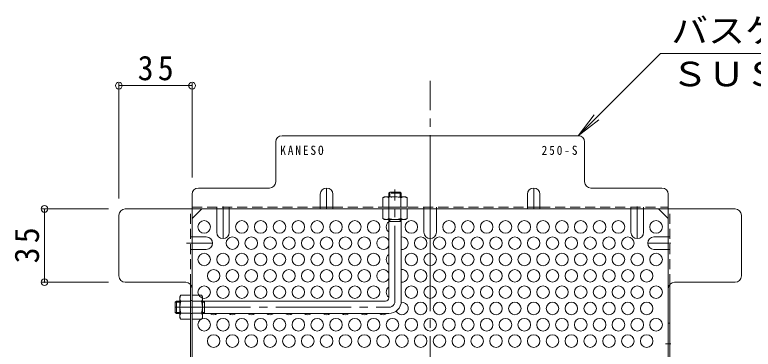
# Model space of a CAD drawing. Units: millimetres at full size, sheet at 1:4; details may follow other scales. Extents: x -822 to 951, y -780 to 740.
# Drawn here: x 236 to 589, y 489.9 to 649.7 of the extents above; entities that cross this region are included whole.
import ezdxf
from ezdxf.enums import TextEntityAlignment as Align

# ---------------------------------------------------------------- set-up
doc = ezdxf.new("R2010")
doc.units = ezdxf.units.MM
doc.header["$LTSCALE"] = 4
doc.header["$PDMODE"] = 32
doc.header["$PDSIZE"] = 3.2
for name, pattern in [('CHAIN1', [8, 5, -1, 1, -1]), ('CHAIN2', [12, 9, -1, 1, -1]), ('DASHED1', [1.8, 1.2, -0.6])]:
    doc.linetypes.add(name, pattern=pattern)
for name, color, linetype, lineweight in [('A-4_その他', 7, 'Continuous', 9), ('A-5_文字', 7, 'Continuous', 9), ('A-6_寸法', 2, 'Continuous', 9), ('A-7_ハッチ', 2, 'Continuous', 9), ('A-8_記号', 2, 'Continuous', 9), ('A-B_ﾊｯﾁ', 2, 'Continuous', 9)]:
    doc.layers.add(name, color=color, linetype=linetype, lineweight=lineweight)
doc.styles.add('ＭＳ ゴシック', font='')
doc.styles.get('ＭＳ ゴシック').set_extended_font_data('MS Gothic')

msp = doc.modelspace()

# ---------------------------------------------------------------- linework, layer by layer
at = {"layer": 'A-4_その他'}
for p, q in [((285.79, 617.078), (285.79, 561.966)), ((285.79, 615.878), (320.793, 615.878)), ((320.793, 617.078), (320.793, 571.966)), ((249.019, 556.966), (280.79, 556.966)), ((250.219, 521.965), (250.219, 556.966)), ((249.019, 521.965), (280.79, 521.965))]:
    msp.add_line(p, q, dxfattribs=at)
for p in [(285.79, 615.878), (320.793, 615.878), (250.219, 556.966), (250.219, 521.965)]:
    msp.add_point(p, dxfattribs=at)
at = {"layer": 'A-5_文字'}
msp.add_line((505.392, 591.966), (513.002, 601.883), dxfattribs=at)
msp.add_lwpolyline([(676.939, 631.306), (544.733, 631.306), (505.392, 591.966), (515.309, 599.575)], dxfattribs=at)
at = {"layer": 'A-6_寸法'}
for centre in [(326.593, 548.384), (344.593, 548.384), (353.593, 548.384), (362.593, 548.384), (371.593, 548.384), (380.593, 548.384), (389.593, 548.384), (398.593, 548.384), (407.593, 548.384), (425.593, 548.384), (443.593, 548.384), (452.593, 548.384), (461.593, 548.384), (470.593, 548.384), (479.593, 548.384), (488.593, 548.384), (497.593, 548.384), (506.593, 548.384), (515.593, 548.384), (524.593, 548.384), (542.593, 548.384), (340.093, 540.59), (349.093, 540.59), (358.093, 540.59), (367.093, 540.59), (376.093, 540.59), (385.093, 540.59), (394.093, 540.59), (403.093, 540.59), (430.093, 540.59), (439.093, 540.59), (448.093, 540.59), (457.093, 540.59), (466.093, 540.59), (475.093, 540.59), (484.093, 540.59), (493.093, 540.59), (502.093, 540.59), (511.093, 540.59), (520.093, 540.59), (529.093, 540.59), (326.593, 532.796), (335.593, 532.796), (344.593, 532.796), (353.593, 532.796), (362.593, 532.796), (371.593, 532.796), (380.593, 532.796), (389.593, 532.796), (398.593, 532.796), (407.593, 532.796), (425.593, 532.796), (434.593, 532.796), (443.593, 532.796), (452.593, 532.796), (461.593, 532.796), (470.593, 532.796), (479.593, 532.796), (488.593, 532.796), (497.593, 532.796), (506.593, 532.796), (515.593, 532.796), (524.593, 532.796), (533.593, 532.796), (542.593, 532.796), (331.093, 525.002), (340.093, 525.002), (349.093, 525.002), (358.093, 525.002), (367.093, 525.002), (376.093, 525.002), (385.093, 525.002), (394.093, 525.002), (403.093, 525.002), (430.093, 525.002), (439.093, 525.002), (448.093, 525.002), (457.093, 525.002), (466.093, 525.002), (475.093, 525.002), (484.093, 525.002), (493.093, 525.002), (502.093, 525.002), (511.093, 525.002), (520.093, 525.002), (529.093, 525.002), (538.093, 525.002), (326.593, 517.207), (335.593, 517.207), (344.593, 517.207), (353.593, 517.207), (362.593, 517.207), (371.593, 517.207), (380.593, 517.207), (389.593, 517.207), (398.593, 517.207), (407.593, 517.207), (425.593, 517.207), (434.593, 517.207), (443.593, 517.207), (452.593, 517.207), (461.593, 517.207), (470.593, 517.207), (479.593, 517.207), (488.593, 517.207), (497.593, 517.207), (506.593, 517.207), (515.593, 517.207), (524.593, 517.207), (533.593, 517.207), (542.593, 517.207), (430.093, 509.413), (439.093, 509.413), (448.093, 509.413), (457.093, 509.413), (466.093, 509.413), (475.093, 509.413), (484.093, 509.413), (493.093, 509.413), (502.093, 509.413), (511.093, 509.413), (520.093, 509.413), (529.093, 509.413), (538.093, 509.413), (326.593, 501.619), (335.593, 501.619), (344.593, 501.619), (353.593, 501.619), (362.593, 501.619), (371.593, 501.619), (380.593, 501.619), (389.593, 501.619), (398.593, 501.619), (407.593, 501.619), (416.593, 501.619), (425.593, 501.619), (434.593, 501.619), (443.593, 501.619), (452.593, 501.619), (461.593, 501.619), (470.593, 501.619), (479.593, 501.619), (488.593, 501.619), (497.593, 501.619), (506.593, 501.619), (515.593, 501.619), (524.593, 501.619), (533.593, 501.619), (542.593, 501.619), (331.093, 493.825), (340.093, 493.825), (349.093, 493.825), (358.093, 493.825), (367.093, 493.825), (376.093, 493.825), (385.093, 493.825), (394.093, 493.825), (403.093, 493.825), (412.093, 493.825), (421.093, 493.825), (430.093, 493.825), (439.093, 493.825), (448.093, 493.825), (457.093, 493.825), (466.093, 493.825), (475.093, 493.825), (484.093, 493.825), (493.093, 493.825), (502.093, 493.825), (511.093, 493.825), (520.093, 493.825), (529.093, 493.825), (538.093, 493.825)]:
    msp.add_circle(centre, 3, dxfattribs=at)
for centre, start, end in [((416.593, 548.384), 126.8699, 233.1301), ((412.093, 540.59), 25.84193, 334.15807), ((421.093, 540.59), 264.26083, 95.73917), ((416.593, 532.796), 126.8699, 233.1301), ((412.093, 525.002), 25.84193, 334.15807), ((421.093, 525.002), 264.26083, 95.73917), ((416.593, 517.207), 126.8699, 233.1301), ((421.093, 509.413), 204.90185, 96.26111), ((331.093, 509.413), 234.66817, 305.33183), ((340.093, 509.413), 234.66817, 305.33183), ((349.093, 509.413), 234.66817, 305.33183), ((358.093, 509.413), 234.66817, 305.33183), ((367.093, 509.413), 234.66817, 305.33183), ((376.093, 509.413), 234.66817, 305.33183), ((385.093, 509.413), 234.66817, 305.33183), ((394.093, 509.413), 234.66817, 305.33183), ((403.093, 509.413), 234.66817, 305.33183), ((412.093, 509.413), 234.66817, 305.33183)]:
    msp.add_arc(centre, 3, start, end, dxfattribs=at)
at = {"layer": 'A-7_ハッチ', "linetype": 'CHAIN2'}
msp.add_line((434.593, 268.162), (434.593, 618.162), dxfattribs=at)
at = {"layer": 'A-7_ハッチ'}
for p, q in [((505.392, 591.966), (363.794, 591.966)), ((360.794, 569.966), (360.794, 588.966)), ((508.392, 569.966), (508.392, 588.966)), ((323.793, 566.966), (357.794, 566.966)), ((545.393, 566.966), (511.392, 566.966)), ((320.793, 563.966), (320.793, 322.359)), ((548.393, 322.359), (548.393, 563.966)), ((382.093, 557.766), (388.093, 557.766)), ((481.093, 557.766), (487.093, 557.766)), ((288.79, 556.966), (580.397, 556.966)), ((320.793, 552.353), (325.405, 556.966)), ((548.393, 552.353), (543.781, 556.966)), ((285.79, 524.965), (285.79, 553.966)), ((583.397, 524.965), (583.397, 553.966)), ((317.793, 521.965), (288.79, 521.965)), ((319.993, 521.004), (319.993, 461.623)), ((549.193, 521.009), (549.193, 461.623)), ((551.393, 521.965), (580.397, 521.965))]:
    msp.add_line(p, q, dxfattribs=at)
at = {"layer": 'A-7_ハッチ', "linetype": 'DASHED1'}
for p, q in [((320.793, 557.766), (382.093, 557.766)), ((332.593, 556.966), (332.593, 557.766)), ((338.593, 556.966), (338.593, 557.766)), ((388.093, 557.766), (481.093, 557.766)), ((414.793, 556.966), (414.793, 557.766)), ((431.593, 556.966), (431.593, 557.766)), ((437.593, 556.966), (437.593, 557.766)), ((487.093, 557.766), (548.393, 557.766)), ((530.593, 556.966), (530.593, 557.766)), ((536.593, 556.966), (536.593, 557.766)), ((319.993, 521.004), (319.993, 556.966)), ((549.193, 521.009), (549.193, 556.966)), ((320.793, 543.59), (319.993, 543.59)), ((548.393, 543.59), (549.193, 543.59)), ((320.793, 537.59), (319.993, 537.59)), ((548.393, 537.59), (549.193, 537.59)), ((319.993, 513.166), (320.793, 513.166)), ((319.993, 506.966), (320.793, 506.966))]:
    msp.add_line(p, q, dxfattribs=at)
at = {"layer": 'A-7_ハッチ'}
for centre, start, end in [((363.794, 588.966), 90, 180), ((505.392, 588.966), 0, 90), ((357.794, 569.966), 270, 0), ((511.392, 569.966), 180, 270), ((323.793, 563.966), 90, 180), ((545.393, 563.966), 0, 90), ((288.79, 553.966), 90, 180), ((580.397, 553.966), 0, 90), ((288.79, 524.965), 180, 270), ((580.397, 524.965), 270, 0), ((317.793, 518.965), 0, 90), ((551.393, 518.965), 90, 180)]:
    msp.add_arc(centre, 3, start, end, dxfattribs=at)
at = {"layer": 'A-8_記号', "linetype": 'CHAIN1'}
for p, q in [((385.093, 556.966), (385.093, 566.966)), ((484.093, 556.966), (484.093, 566.966)), ((335.593, 558.166), (335.593, 542.816)), ((533.593, 558.166), (533.593, 542.816)), ((434.593, 556.966), (434.593, 542.816)), ((318.086, 540.59), (330.593, 540.59)), ((549.593, 540.59), (538.593, 540.59)), ((547.047, 492.457), (549.593, 492.457))]:
    msp.add_line(p, q, dxfattribs=at)
at = {"layer": 'A-8_記号'}
for p, q in [((382.093, 563.966), (382.093, 556.966)), ((388.093, 563.966), (388.093, 556.966)), ((481.093, 563.966), (481.093, 556.966)), ((487.093, 563.966), (487.093, 556.966)), ((332.593, 545.816), (332.593, 556.966)), ((338.593, 545.816), (338.593, 556.966)), ((431.593, 545.816), (431.593, 556.966)), ((437.593, 545.816), (437.593, 556.966)), ((530.593, 545.816), (530.593, 556.966)), ((536.593, 545.816), (536.593, 556.966)), ((327.593, 543.59), (320.793, 543.59)), ((541.593, 543.59), (548.393, 543.59)), ((327.593, 537.59), (320.793, 537.59)), ((541.593, 537.59), (548.393, 537.59)), ((549.193, 502.457), (548.393, 502.457))]:
    msp.add_line(p, q, dxfattribs=at)
for centre, start, end in [((385.093, 563.966), 0, 180), ((484.093, 563.966), 0, 180), ((335.593, 545.816), 180, 0), ((434.593, 545.816), 180, 0), ((533.593, 545.816), 180, 0), ((327.593, 540.59), 270, 90), ((541.593, 540.59), 90, 270)]:
    msp.add_arc(centre, 3, start, end, dxfattribs=at)
at = {"layer": 'A-B_ﾊｯﾁ', "color": 3, "linetype": 'DASHED1'}
for p, q in [((414.793, 564.466), (415.293, 564.966)), ((420.293, 564.966), (415.293, 564.966)), ((415.293, 562.766), (415.293, 564.966)), ((420.793, 564.466), (420.293, 564.966)), ((420.293, 562.766), (420.293, 564.966)), ((420.793, 564.466), (414.793, 564.466)), ((414.793, 564.466), (414.793, 562.766)), ((420.793, 564.466), (420.793, 562.766))]:
    msp.add_line(p, q, dxfattribs=at)
at = {"layer": 'A-B_ﾊｯﾁ', "color": 3, "linetype": 'CHAIN2'}
for p, q in [((417.793, 512.966), (417.793, 566.198)), ((312.793, 509.966), (414.793, 509.966))]:
    msp.add_line(p, q, dxfattribs=at)
at = {"layer": 'A-B_ﾊｯﾁ', "linetype": 'DASHED1'}
for p, q in [((412.793, 562.766), (412.043, 562.333)), ((412.043, 557.766), (412.043, 562.333)), ((412.793, 562.766), (422.793, 562.766)), ((414.93, 562.333), (414.93, 557.766)), ((420.656, 562.333), (420.656, 557.766)), ((422.793, 562.766), (423.543, 562.333)), ((423.543, 557.766), (423.543, 562.333)), ((412.043, 557.766), (423.543, 557.766))]:
    msp.add_line(p, q, dxfattribs=at)
at = {"layer": 'A-B_ﾊｯﾁ'}
for p, q in [((423.543, 556.966), (412.043, 556.966)), ((412.043, 556.966), (412.043, 552.399)), ((414.93, 552.399), (414.93, 556.966)), ((420.656, 552.399), (420.656, 556.966)), ((423.543, 556.966), (423.543, 552.399)), ((412.793, 551.966), (412.043, 552.399)), ((422.793, 551.966), (412.793, 551.966)), ((422.793, 551.966), (423.543, 552.399)), ((314.993, 514.966), (315.426, 515.716)), ((319.993, 515.716), (315.426, 515.716)), ((319.993, 515.716), (319.993, 504.216)), ((320.793, 515.716), (320.793, 504.216)), ((320.793, 515.716), (325.36, 515.716)), ((325.793, 514.966), (325.36, 515.716)), ((314.993, 514.966), (314.993, 504.966)), ((315.426, 512.829), (319.993, 512.829)), ((325.36, 512.829), (320.793, 512.829)), ((325.793, 514.966), (325.793, 504.966)), ((314.993, 504.966), (315.426, 504.216)), ((315.426, 507.102), (319.993, 507.102)), ((325.36, 507.102), (320.793, 507.102)), ((325.793, 504.966), (325.36, 504.216)), ((319.993, 504.216), (315.426, 504.216)), ((320.793, 504.216), (325.36, 504.216))]:
    msp.add_line(p, q, dxfattribs=at)
at = {"layer": 'A-B_ﾊｯﾁ', "color": 3}
for p, q in [((414.793, 514.466), (414.793, 551.966)), ((420.793, 550.966), (414.793, 550.966)), ((415.293, 550.966), (415.293, 551.966)), ((420.293, 550.966), (420.293, 551.966)), ((420.793, 512.966), (420.793, 551.966)), ((313.293, 512.966), (312.793, 512.466)), ((312.793, 512.466), (312.793, 507.466)), ((314.993, 512.466), (312.793, 512.466)), ((313.293, 512.966), (313.293, 506.966)), ((313.293, 512.966), (314.993, 512.966)), ((325.793, 512.966), (413.293, 512.966)), ((326.793, 512.466), (325.793, 512.466)), ((326.793, 512.966), (326.793, 506.966)), ((313.293, 506.966), (312.793, 507.466)), ((314.993, 507.466), (312.793, 507.466)), ((313.293, 506.966), (314.993, 506.966)), ((326.793, 507.466), (325.793, 507.466)), ((325.793, 506.966), (414.793, 506.966))]:
    msp.add_line(p, q, dxfattribs=at)
at = {"layer": 'A-B_ﾊｯﾁ', "linetype": 'DASHED1'}
for centre, radius, start, end in [((413.688, 559.484), 3.29, 93.92075, 120), ((413.453, 560.031), 2.735, 57.31491, 89.78969), ((417.793, 553.083), 9.683, 72.79973, 107.20026), ((422.133, 560.031), 2.735, 90.2103, 122.68507), ((421.898, 559.484), 3.29, 59.99998, 86.07924)]:
    msp.add_arc(centre, radius, start, end, dxfattribs=at)
at = {"layer": 'A-B_ﾊｯﾁ'}
for centre, radius, start, end in [((413.688, 555.248), 3.29, 239.99998, 266.07924), ((413.453, 554.7), 2.735, 270.2103, 302.68507), ((417.793, 561.648), 9.683, 252.79973, 287.20026), ((422.133, 554.7), 2.735, 237.31491, 269.78969), ((421.898, 555.248), 3.29, 273.92075, 300), ((318.275, 514.071), 3.29, 150, 176.07925), ((322.511, 514.071), 3.29, 3.92075, 30), ((317.728, 514.306), 2.735, 180.21031, 212.68509), ((324.676, 509.966), 9.683, 162.79974, 197.20027), ((323.058, 514.306), 2.735, 327.31491, 359.78969), ((316.111, 509.966), 9.683, 342.79973, 17.20026), ((317.728, 505.626), 2.735, 147.31493, 179.7897), ((318.275, 505.86), 3.29, 183.92076, 210.00002), ((323.058, 505.626), 2.735, 0.2103, 32.68507), ((322.511, 505.86), 3.29, 329.99998, 356.07924)]:
    msp.add_arc(centre, radius, start, end, dxfattribs=at)
at = {"layer": 'A-B_ﾊｯﾁ', "color": 3}
for centre, radius in [((413.293, 514.466), 1.5), ((414.793, 512.966), 6)]:
    msp.add_arc(centre, radius, 270, 0, dxfattribs=at)
at = {"layer": 'A-B_ﾊｯﾁ', "color": 3, "linetype": 'CHAIN2'}
msp.add_arc((414.793, 512.966), 3, 270, 0, dxfattribs=at)

# ---------------------------------------------------------------- texts
at = {"layer": 'A-4_その他', "color": 2, "insert": (294.791, 618.278), "char_height": 11.73, "attachment_point": 7, "style": 'ＭＳ ゴシック'}
msp.add_mtext('\\T1.27;\\W0.95;35', dxfattribs=at)
at = {"layer": 'A-4_その他', "color": 2, "insert": (247.819, 530.965), "char_height": 11.73, "attachment_point": 7, "rotation": 90, "style": 'ＭＳ ゴシック'}
msp.add_mtext('\\T1.27;\\W0.95;35', dxfattribs=at)
at = {"layer": 'A-5_文字', "color": 2, "style": 'ＭＳ ゴシック', "width": 1.1}
for s, p in [('バスケット本体', (549.858, 632.806)), ('ＳＵＳ３０４', (549.858, 612.066))]:
    msp.add_text(s, height=11.73, dxfattribs=at).set_placement(p, align=Align.BOTTOM_LEFT)
at = {"layer": 'A-5_文字', "color": 6, "char_height": 4.399, "attachment_point": 7, "style": 'ＭＳ ゴシック'}
for s, insert in [('\\T1.34;\\W0.9;KANESO', (362.95, 582.716)), ('\\T1.34;\\W0.9;250-S', (487.892, 582.716))]:
    msp.add_mtext(s, dxfattribs=dict(at, insert=insert))

doc.saveas('drawing.dxf')
